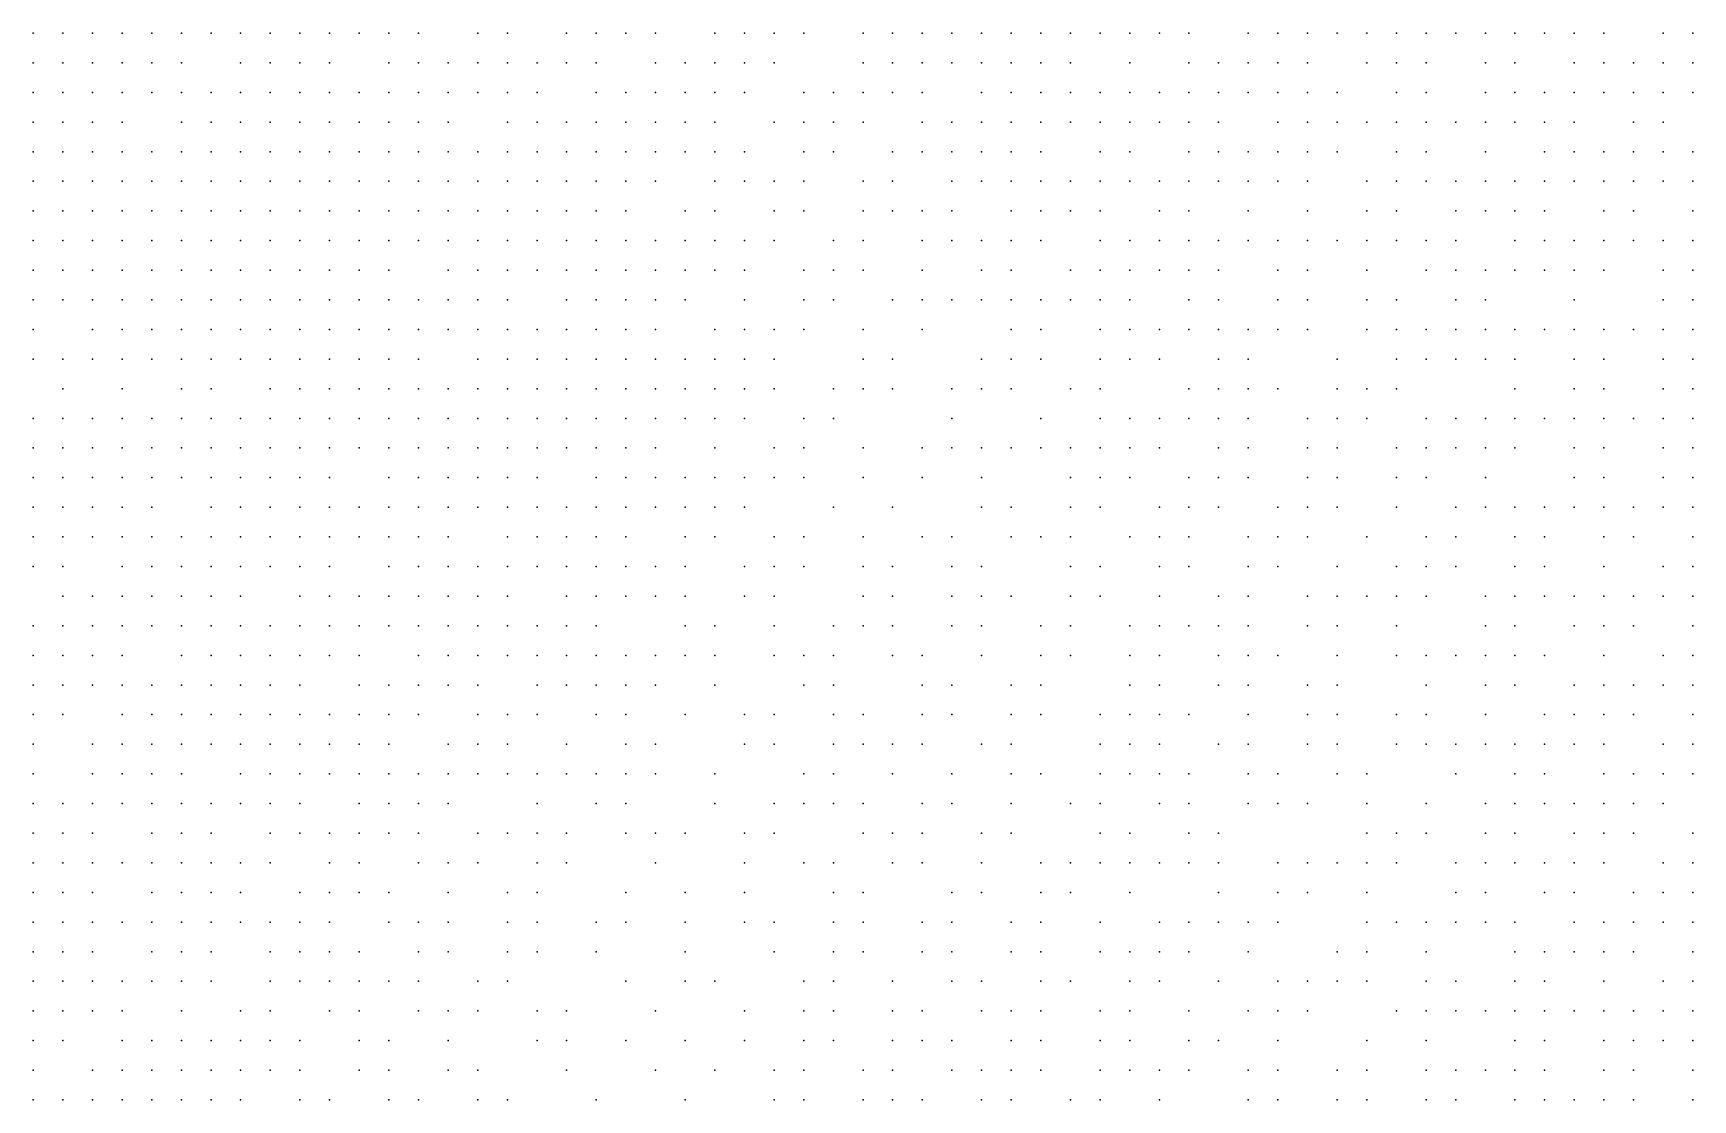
# Model space of a CAD drawing. Extents: x 429 to 793, y 817 to 1241.
# Drawn here: x 570.26 to 611.14, y 1002.03 to 1028.31 of the extents above; entities that cross this region are included whole.
import ezdxf

# ---------------------------------------------------------------- set-up
doc = ezdxf.new("R2010")
doc.units = 0

msp = doc.modelspace()

# ---------------------------------------------------------------- linework, layer by layer
for p in [(570.26, 1028.31, 221.61), (570.99, 1028.31, 221.86), (571.72, 1028.31, 222.18), (572.45, 1028.31, 222.32), (573.18, 1028.31, 222.61), (573.91, 1028.31, 222.798), (574.64, 1028.31, 223.207), (575.37, 1028.31, 223.358), (576.1, 1028.31, 223.653), (576.83, 1028.31, 224.178), (577.56, 1028.31, 224.512), (578.29, 1028.31, 224.9), (579.02, 1028.31, 225.307), (579.75, 1028.31, 225.715), (581.21, 1028.31, 226.39), (581.94, 1028.31, 227.038), (583.4, 1028.31, 227.947), (584.13, 1028.31, 228.443), (584.86, 1028.31, 229.18), (585.59, 1028.31, 229.79), (587.05, 1028.31, 231.052), (587.78, 1028.31, 231.386), (588.51, 1028.31, 232.3), (589.24, 1028.31, 232.948), (590.7, 1028.31, 234.628), (591.43, 1028.31, 235.406), (592.16, 1028.31, 236.34), (592.89, 1028.31, 236.988), (593.62, 1028.31, 238.199), (594.35, 1028.31, 239.467), (595.08, 1028.31, 240.328), (595.81, 1028.31, 241.37), (596.54, 1028.31, 242.087), (597.27, 1028.31, 243.63), (598, 1028.31, 245.023), (598.73, 1028.31, 246.428), (600.19, 1028.31, 249.653), (600.92, 1028.31, 250.865), (601.65, 1028.31, 252.617), (602.38, 1028.31, 254.42), (603.11, 1028.31, 255.626), (603.84, 1028.31, 256.765), (604.57, 1028.31, 258.57), (605.3, 1028.31, 260.165), (606.03, 1028.31, 260.945), (606.76, 1028.31, 262.857), (607.49, 1028.31, 264.328), (608.22, 1028.31, 265.838), (608.95, 1028.31, 266.978), (610.41, 1028.31, 268.378), (611.14, 1028.31, 269.224), (570.26, 1027.58, 221.76), (570.99, 1027.58, 222.01), (571.72, 1027.58, 222.26), (572.45, 1027.58, 222.51), (573.18, 1027.58, 222.76), (573.91, 1027.58, 223.055), (575.37, 1027.58, 223.502), (576.1, 1027.58, 223.797), (576.83, 1027.58, 224.21), (577.56, 1027.58, 224.623), (579.02, 1027.58, 225.447), (579.75, 1027.58, 225.537), (580.48, 1027.58, 226.033), (581.21, 1027.58, 226.53), (581.94, 1027.58, 227.047), (582.67, 1027.58, 227.563), (583.4, 1027.58, 228.083), (584.13, 1027.58, 228.7), (585.59, 1027.58, 229.31), (586.32, 1027.58, 229.92), (587.05, 1027.58, 230.563), (587.78, 1027.58, 231.516), (588.51, 1027.58, 232.43), (590.7, 1027.58, 234.765), (591.43, 1027.58, 235.34), (592.16, 1027.58, 236.49), (592.89, 1027.58, 237.523), (593.62, 1027.58, 238.372), (594.35, 1027.58, 239.677), (595.08, 1027.58, 240.28), (595.81, 1027.58, 241.56), (597.27, 1027.58, 243.847), (598.73, 1027.58, 246.629), (599.46, 1027.58, 248.127), (600.19, 1027.58, 249.899), (600.92, 1027.58, 251.111), (601.65, 1027.58, 252.833), (603.11, 1027.58, 256.438), (603.84, 1027.58, 257.668), (604.57, 1027.58, 259.643), (606.03, 1027.58, 262), (606.76, 1027.58, 263.154), (608.22, 1027.58, 266.186), (608.95, 1027.58, 266.582), (609.68, 1027.58, 268.142), (610.41, 1027.58, 269.018), (611.14, 1027.58, 269.604), (570.26, 1026.85, 221.887), (570.99, 1026.85, 222.042), (571.72, 1026.85, 222.323), (572.45, 1026.85, 222.635), (573.18, 1026.85, 222.88), (573.91, 1026.85, 223.064), (574.64, 1026.85, 223.559), (575.37, 1026.85, 223.749), (576.1, 1026.85, 223.94), (576.83, 1026.85, 224.353), (577.56, 1026.85, 224.767), (578.29, 1026.85, 224.955), (579.02, 1026.85, 225.538), (579.75, 1026.85, 225.796), (580.48, 1026.85, 226.412), (581.21, 1026.85, 226.67), (581.94, 1026.85, 227.187), (582.67, 1026.85, 227.703), (584.13, 1026.85, 228.64), (584.86, 1026.85, 228.97), (585.59, 1026.85, 229.72), (586.32, 1026.85, 230.05), (587.05, 1026.85, 231.06), (587.78, 1026.85, 231.565), (589.24, 1026.85, 233.085), (589.97, 1026.85, 233.789), (590.7, 1026.85, 234.791), (591.43, 1026.85, 235.392), (592.16, 1026.85, 235.993), (593.62, 1026.85, 238.557), (594.35, 1026.85, 239.147), (595.08, 1026.85, 240.353), (595.81, 1026.85, 241.733), (596.54, 1026.85, 242.9), (597.27, 1026.85, 244.043), (598, 1026.85, 245.798), (598.73, 1026.85, 246.846), (599.46, 1026.85, 248.343), (600.19, 1026.85, 250.146), (600.92, 1026.85, 251.472), (601.65, 1026.85, 253.048), (602.38, 1026.85, 254.85), (603.84, 1026.85, 258.404), (604.57, 1026.85, 260.272), (606.03, 1026.85, 262.748), (606.76, 1026.85, 264.18), (607.49, 1026.85, 264.985), (608.22, 1026.85, 265.79), (608.95, 1026.85, 267.325), (609.68, 1026.85, 268.812), (610.41, 1026.85, 269.398), (611.14, 1026.85, 269.984), (570.26, 1026.12, 222.013), (570.99, 1026.12, 222.168), (571.72, 1026.12, 222.51), (572.45, 1026.12, 222.755), (573.91, 1026.12, 223.17), (574.64, 1026.12, 223.368), (575.37, 1026.12, 223.863), (576.1, 1026.12, 224.053), (576.83, 1026.12, 224.392), (577.56, 1026.12, 224.73), (578.29, 1026.12, 224.981), (579.02, 1026.12, 225.283), (579.75, 1026.12, 225.896), (580.48, 1026.12, 226.154), (581.94, 1026.12, 227.182), (582.67, 1026.12, 227.595), (583.4, 1026.12, 227.932), (584.13, 1026.12, 228.317), (584.86, 1026.12, 229.06), (585.59, 1026.12, 229.81), (586.32, 1026.12, 230.14), (587.05, 1026.12, 230.645), (588.51, 1026.12, 232.07), (589.24, 1026.12, 232.988), (589.97, 1026.12, 233.893), (590.7, 1026.12, 234.293), (592.16, 1026.12, 235.827), (592.89, 1026.12, 237.67), (593.62, 1026.12, 238.703), (594.35, 1026.12, 239.293), (595.08, 1026.12, 240.587), (595.81, 1026.12, 241.907), (596.54, 1026.12, 243.322), (597.27, 1026.12, 244.24), (598, 1026.12, 245.354), (598.73, 1026.12, 246.128), (599.46, 1026.12, 248.56), (600.92, 1026.12, 252.289), (601.65, 1026.12, 254.265), (602.38, 1026.12, 255.416), (603.11, 1026.12, 256.782), (603.84, 1026.12, 258.677), (604.57, 1026.12, 260.544), (605.3, 1026.12, 261.664), (606.03, 1026.12, 263.672), (606.76, 1026.12, 264.49), (607.49, 1026.12, 266.1), (608.22, 1026.12, 267.277), (609.68, 1026.12, 269.192), (610.41, 1026.12, 270.079), (570.26, 1025.39, 222.14), (570.99, 1025.39, 222.385), (571.72, 1025.39, 222.63), (572.45, 1025.39, 222.875), (573.18, 1025.39, 223), (573.91, 1025.39, 223.29), (574.64, 1025.39, 223.58), (575.37, 1025.39, 223.976), (576.1, 1025.39, 224.167), (576.83, 1025.39, 224.505), (577.56, 1025.39, 224.782), (578.29, 1025.39, 225.084), (579.02, 1025.39, 225.387), (579.75, 1025.39, 225.757), (580.48, 1025.39, 226.254), (581.21, 1025.39, 226.612), (581.94, 1025.39, 226.87), (582.67, 1025.39, 227.643), (583.4, 1025.39, 228.028), (584.13, 1025.39, 228.413), (584.86, 1025.39, 229.017), (585.59, 1025.39, 229.62), (586.32, 1025.39, 230.23), (587.05, 1025.39, 230.873), (587.78, 1025.39, 231.517), (589.24, 1025.39, 232.91), (589.97, 1025.39, 233.66), (591.43, 1025.39, 235.163), (592.16, 1025.39, 235.95), (592.89, 1025.39, 237.382), (593.62, 1025.39, 238.027), (594.35, 1025.39, 238.85), (595.08, 1025.39, 239.97), (596.54, 1025.39, 243.495), (597.27, 1025.39, 244.202), (598.73, 1025.39, 247.295), (599.46, 1025.39, 249.207), (600.19, 1025.39, 251.157), (600.92, 1025.39, 252.504), (601.65, 1025.39, 254.48), (602.38, 1025.39, 256.08), (603.84, 1025.39, 259.635), (604.57, 1025.39, 261.258), (606.03, 1025.39, 262.855), (607.49, 1025.39, 266.41), (608.22, 1025.39, 267.215), (608.95, 1025.39, 268.773), (609.68, 1025.39, 269.644), (610.41, 1025.39, 270.397), (611.14, 1025.39, 271.268), (570.26, 1024.66, 222.028), (570.99, 1024.66, 222.408), (571.72, 1024.66, 222.556), (572.45, 1024.66, 222.824), (573.18, 1024.66, 223.12), (573.91, 1024.66, 223.44), (574.64, 1024.66, 223.76), (575.37, 1024.66, 224.08), (576.1, 1024.66, 224.28), (576.83, 1024.66, 224.582), (577.56, 1024.66, 224.885), (578.29, 1024.66, 225.188), (579.02, 1024.66, 225.49), (579.75, 1024.66, 225.883), (580.48, 1024.66, 226.277), (581.21, 1024.66, 226.6), (581.94, 1024.66, 226.97), (582.67, 1024.66, 227.601), (583.4, 1024.66, 227.74), (584.13, 1024.66, 228.51), (584.86, 1024.66, 229.113), (585.59, 1024.66, 229.717), (587.05, 1024.66, 230.32), (587.78, 1024.66, 231.109), (588.51, 1024.66, 231.897), (589.24, 1024.66, 233), (590.7, 1024.66, 234.5), (591.43, 1024.66, 235.471), (592.89, 1024.66, 237.539), (593.62, 1024.66, 238.218), (594.35, 1024.66, 239.44), (595.08, 1024.66, 241.176), (595.81, 1024.66, 241.628), (596.54, 1024.66, 243.364), (597.27, 1024.66, 245.117), (598, 1024.66, 246.326), (598.73, 1024.66, 248.003), (599.46, 1024.66, 248.717), (600.19, 1024.66, 249.92), (600.92, 1024.66, 253.306), (601.65, 1024.66, 254.695), (603.11, 1024.66, 257.985), (603.84, 1024.66, 259.88), (604.57, 1024.66, 261.53), (605.3, 1024.66, 262.723), (606.03, 1024.66, 264.357), (606.76, 1024.66, 265.439), (607.49, 1024.66, 267.357), (608.22, 1024.66, 268.367), (608.95, 1024.66, 268.993), (609.68, 1024.66, 269.962), (610.41, 1024.66, 271.151), (611.14, 1024.66, 271.586), (570.26, 1023.93, 222.152), (570.99, 1023.93, 222.387), (571.72, 1023.93, 222.676), (572.45, 1023.93, 222.944), (573.18, 1023.93, 223.092), (573.91, 1023.93, 223.24), (574.64, 1023.93, 223.56), (575.37, 1023.93, 223.88), (576.1, 1023.93, 224.107), (576.83, 1023.93, 224.387), (577.56, 1023.93, 224.876), (578.29, 1023.93, 225.081), (579.02, 1023.93, 225.583), (579.75, 1023.93, 225.977), (580.48, 1023.93, 226.37), (581.21, 1023.93, 226.692), (581.94, 1023.93, 227.057), (582.67, 1023.93, 227.434), (583.4, 1023.93, 227.955), (584.13, 1023.93, 228.309), (584.86, 1023.93, 228.587), (586.32, 1023.93, 229.925), (587.05, 1023.93, 230.756), (588.51, 1023.93, 231.981), (589.24, 1023.93, 232.333), (590.7, 1023.93, 234.613), (591.43, 1023.93, 235.608), (592.16, 1023.93, 236.579), (592.89, 1023.93, 237.676), (594.35, 1023.93, 239.607), (595.08, 1023.93, 240.724), (595.81, 1023.93, 242.27), (596.54, 1023.93, 243.554), (598, 1023.93, 246.783), (598.73, 1023.93, 248.227), (600.19, 1023.93, 251.413), (601.65, 1023.93, 254.91), (603.11, 1023.93, 258.939), (603.84, 1023.93, 260.948), (605.3, 1023.93, 263.473), (606.03, 1023.93, 264.665), (606.76, 1023.93, 266.386), (607.49, 1023.93, 267.87), (608.95, 1023.93, 269.341), (609.68, 1023.93, 270.28), (611.14, 1023.93, 272.44), (570.26, 1023.2, 222.275), (570.99, 1023.2, 222.51), (571.72, 1023.2, 222.752), (572.45, 1023.2, 222.872), (573.18, 1023.2, 223.212), (573.91, 1023.2, 223.36), (574.64, 1023.2, 223.68), (575.37, 1023.2, 223.933), (576.1, 1023.2, 224.213), (576.83, 1023.2, 224.493), (577.56, 1023.2, 224.786), (578.29, 1023.2, 225.174), (579.02, 1023.2, 225.472), (579.75, 1023.2, 225.677), (580.48, 1023.2, 226.413), (581.21, 1023.2, 226.778), (581.94, 1023.2, 227.143), (582.67, 1023.2, 227.521), (583.4, 1023.2, 227.898), (584.13, 1023.2, 228.386), (584.86, 1023.2, 228.663), (585.59, 1023.2, 229.267), (586.32, 1023.2, 229.87), (587.05, 1023.2, 230.473), (587.78, 1023.2, 231.123), (588.51, 1023.2, 231.773), (589.97, 1023.2, 233.5), (590.7, 1023.2, 233.947), (592.16, 1023.2, 236.347), (592.89, 1023.2, 237.133), (593.62, 1023.2, 238.438), (594.35, 1023.2, 239.773), (595.08, 1023.2, 241.366), (596.54, 1023.2, 243.883), (597.27, 1023.2, 244.603), (598, 1023.2, 246.99), (598.73, 1023.2, 248.45), (599.46, 1023.2, 250.463), (600.19, 1023.2, 251.67), (600.92, 1023.2, 253.736), (601.65, 1023.2, 255.982), (602.38, 1023.2, 258), (603.11, 1023.2, 259.181), (603.84, 1023.2, 261.217), (604.57, 1023.2, 262.925), (605.3, 1023.2, 263.78), (606.76, 1023.2, 266.693), (607.49, 1023.2, 268.217), (608.22, 1023.2, 269.062), (608.95, 1023.2, 270.315), (609.68, 1023.2, 271.033), (610.41, 1023.2, 271.787), (611.14, 1023.2, 272.802), (570.26, 1022.47, 222.357), (570.99, 1022.47, 222.597), (571.72, 1022.47, 222.774), (572.45, 1022.47, 223.038), (573.18, 1022.47, 223.303), (573.91, 1022.47, 223.48), (574.64, 1022.47, 223.76), (575.37, 1022.47, 224.04), (576.1, 1022.47, 224.392), (576.83, 1022.47, 224.6), (577.56, 1022.47, 224.903), (578.29, 1022.47, 225.205), (579.02, 1022.47, 225.478), (580.48, 1022.47, 226.363), (581.21, 1022.47, 226.5), (581.94, 1022.47, 226.955), (582.67, 1022.47, 227.23), (583.4, 1022.47, 227.985), (584.13, 1022.47, 228.363), (584.86, 1022.47, 228.74), (585.59, 1022.47, 229.343), (586.32, 1022.47, 229.947), (587.05, 1022.47, 230.55), (587.78, 1022.47, 231.2), (589.24, 1022.47, 232.5), (589.97, 1022.47, 233.455), (590.7, 1022.47, 234.06), (592.16, 1022.47, 236.716), (593.62, 1022.47, 238.605), (594.35, 1022.47, 239.94), (595.81, 1022.47, 242.65), (596.54, 1022.47, 244.09), (597.27, 1022.47, 245.53), (598, 1022.47, 246.26), (598.73, 1022.47, 248.645), (599.46, 1022.47, 250.665), (600.92, 1022.47, 254.302), (601.65, 1022.47, 256.34), (603.11, 1022.47, 260.132), (604.57, 1022.47, 263.195), (605.3, 1022.47, 264.905), (606.03, 1022.47, 265.722), (606.76, 1022.47, 266.527), (607.49, 1022.47, 267.372), (608.22, 1022.47, 270.036), (608.95, 1022.47, 270.662), (610.41, 1022.47, 272.54), (611.14, 1022.47, 273.566), (570.26, 1021.74, 222.443), (570.99, 1021.74, 222.683), (571.72, 1021.74, 222.861), (572.45, 1021.74, 223.125), (573.18, 1021.74, 223.32), (573.91, 1021.74, 223.55), (574.64, 1021.74, 223.807), (575.37, 1021.74, 224.184), (576.1, 1021.74, 224.432), (576.83, 1021.74, 224.64), (577.56, 1021.74, 224.943), (578.29, 1021.74, 225.245), (579.02, 1021.74, 225.508), (579.75, 1021.74, 225.773), (580.48, 1021.74, 226.168), (581.21, 1021.74, 226.681), (581.94, 1021.74, 226.999), (583.4, 1021.74, 227.662), (584.13, 1021.74, 228.007), (584.86, 1021.74, 228.419), (585.59, 1021.74, 229.146), (586.32, 1021.74, 229.885), (587.78, 1021.74, 231.129), (589.24, 1021.74, 232.547), (589.97, 1021.74, 233.373), (591.43, 1021.74, 235.471), (592.16, 1021.74, 236.732), (592.89, 1021.74, 238.098), (593.62, 1021.74, 239.008), (594.35, 1021.74, 240.11), (595.08, 1021.74, 241.38), (595.81, 1021.74, 242.853), (596.54, 1021.74, 244.565), (597.27, 1021.74, 246.441), (598.73, 1021.74, 249.652), (599.46, 1021.74, 251.471), (600.92, 1021.74, 254.515), (601.65, 1021.74, 257.268), (603.11, 1021.74, 260.635), (603.84, 1021.74, 262.34), (605.3, 1021.74, 265.175), (606.03, 1021.74, 266.03), (608.22, 1021.74, 270.047), (610.41, 1021.74, 272.85), (611.14, 1021.74, 273.914), (570.26, 1021.01, 222.548), (571.72, 1021.01, 222.947), (572.45, 1021.01, 223.16), (573.18, 1021.01, 223.39), (573.91, 1021.01, 223.62), (574.64, 1021.01, 223.878), (575.37, 1021.01, 224.135), (576.1, 1021.01, 224.224), (576.83, 1021.01, 224.68), (577.56, 1021.01, 224.983), (578.29, 1021.01, 225.247), (579.02, 1021.01, 225.512), (579.75, 1021.01, 225.777), (580.48, 1021.01, 226.172), (581.21, 1021.01, 226.567), (581.94, 1021.01, 226.724), (582.67, 1021.01, 227.317), (583.4, 1021.01, 227.705), (584.13, 1021.01, 228.098), (584.86, 1021.01, 228.516), (585.59, 1021.01, 228.933), (587.05, 1021.01, 230.291), (587.78, 1021.01, 230.697), (588.51, 1021.01, 231.635), (589.24, 1021.01, 232.593), (590.7, 1021.01, 234.503), (592.16, 1021.01, 236.683), (594.35, 1021.01, 240.28), (595.08, 1021.01, 241.652), (596.54, 1021.01, 244.798), (597.27, 1021.01, 246.785), (598, 1021.01, 248.285), (598.73, 1021.01, 249.848), (599.46, 1021.01, 251.674), (600.19, 1021.01, 253.908), (600.92, 1021.01, 255.547), (601.65, 1021.01, 257.48), (603.11, 1021.01, 260.905), (603.84, 1021.01, 262.61), (604.57, 1021.01, 264.587), (605.3, 1021.01, 265.621), (606.03, 1021.01, 267.617), (606.76, 1021.01, 268.065), (607.49, 1021.01, 269.755), (608.22, 1021.01, 271.028), (608.95, 1021.01, 271.84), (609.68, 1021.01, 272.5), (610.41, 1021.01, 273.16), (611.14, 1021.01, 273.812), (570.26, 1020.28, 222.643), (570.99, 1020.28, 222.77), (571.72, 1020.28, 223), (572.45, 1020.28, 223.23), (573.18, 1020.28, 223.46), (573.91, 1020.28, 223.53), (574.64, 1020.28, 223.69), (575.37, 1020.28, 223.963), (576.1, 1020.28, 224.235), (576.83, 1020.28, 224.463), (577.56, 1020.28, 224.72), (578.29, 1020.28, 225.142), (579.02, 1020.28, 225.515), (579.75, 1020.28, 225.78), (581.21, 1020.28, 226.175), (581.94, 1020.28, 226.57), (582.67, 1020.28, 226.965), (583.4, 1020.28, 227.36), (584.13, 1020.28, 228.048), (584.86, 1020.28, 228.195), (585.59, 1020.28, 228.736), (586.32, 1020.28, 229.61), (587.05, 1020.28, 230.364), (587.78, 1020.28, 230.77), (588.51, 1020.28, 231.393), (590.7, 1020.28, 234.596), (591.43, 1020.28, 235.658), (593.62, 1020.28, 238.925), (594.35, 1020.28, 239.814), (595.08, 1020.28, 241), (596.54, 1020.28, 245.514), (597.27, 1020.28, 246.98), (598, 1020.28, 248.672), (599.46, 1020.28, 252.48), (600.19, 1020.28, 254.815), (602.38, 1020.28, 260.32), (603.84, 1020.28, 263.537), (604.57, 1020.28, 264.196), (605.3, 1020.28, 266.645), (606.03, 1020.28, 268.057), (606.76, 1020.28, 268.858), (608.22, 1020.28, 270.737), (608.95, 1020.28, 272.15), (610.41, 1020.28, 273.47), (611.14, 1020.28, 274.774), (570.99, 1019.55, 222.853), (572.45, 1019.55, 223.21), (573.91, 1019.55, 223.59), (574.64, 1019.55, 223.75), (576.1, 1019.55, 224.295), (576.83, 1019.55, 224.513), (577.56, 1019.55, 224.926), (578.29, 1019.55, 225.132), (579.02, 1019.55, 225.348), (579.75, 1019.55, 225.554), (580.48, 1019.55, 225.77), (581.21, 1019.55, 226.163), (581.94, 1019.55, 226.565), (582.67, 1019.55, 226.965), (583.4, 1019.55, 227.39), (584.13, 1019.55, 227.86), (584.86, 1019.55, 228.442), (585.59, 1019.55, 228.836), (586.32, 1019.55, 229.13), (587.05, 1019.55, 229.71), (587.78, 1019.55, 230.86), (588.51, 1019.55, 231.74), (589.97, 1019.55, 233.277), (590.7, 1019.55, 234.552), (591.43, 1019.55, 235.967), (592.89, 1019.55, 238.399), (593.62, 1019.55, 239.878), (594.35, 1019.55, 241.152), (595.81, 1019.55, 244.627), (596.54, 1019.55, 245.488), (598.73, 1019.55, 251.306), (599.46, 1019.55, 253.175), (600.19, 1019.55, 255.038), (600.92, 1019.55, 256.715), (602.38, 1019.55, 260.562), (603.11, 1019.55, 262.666), (603.84, 1019.55, 264.463), (606.76, 1019.55, 269.203), (608.22, 1019.55, 271.8), (608.95, 1019.55, 272.46), (610.41, 1019.55, 274.432), (611.14, 1019.55, 275.084), (570.26, 1018.82, 222.6), (570.99, 1018.82, 222.727), (571.72, 1018.82, 222.937), (572.45, 1018.82, 223.149), (573.18, 1018.82, 223.43), (573.91, 1018.82, 223.65), (574.64, 1018.82, 223.81), (575.37, 1018.82, 224.082), (576.1, 1018.82, 224.307), (576.83, 1018.82, 224.537), (577.56, 1018.82, 224.767), (578.29, 1018.82, 225.007), (579.02, 1018.82, 225.338), (579.75, 1018.82, 225.544), (580.48, 1018.82, 225.76), (581.21, 1018.82, 226.152), (581.94, 1018.82, 226.57), (582.67, 1018.82, 226.995), (583.4, 1018.82, 227.42), (584.13, 1018.82, 227.89), (584.86, 1018.82, 228.36), (585.59, 1018.82, 228.542), (586.32, 1018.82, 229.23), (587.05, 1018.82, 229.81), (587.78, 1018.82, 230.38), (589.24, 1018.82, 232.26), (589.97, 1018.82, 233.348), (592.89, 1018.82, 238.566), (595.08, 1018.82, 243.011), (596.54, 1018.82, 246.483), (597.27, 1018.82, 248.324), (598, 1018.82, 250.342), (598.73, 1018.82, 252.095), (599.46, 1018.82, 253.74), (600.19, 1018.82, 255.732), (601.65, 1018.82, 259.927), (602.38, 1018.82, 261.682), (603.11, 1018.82, 263.412), (604.57, 1018.82, 265.521), (605.3, 1018.82, 266.953), (606.03, 1018.82, 267.659), (606.76, 1018.82, 270.084), (607.49, 1018.82, 271.45), (608.22, 1018.82, 272.239), (608.95, 1018.82, 272.77), (609.68, 1018.82, 274.09), (610.41, 1018.82, 274.742), (611.14, 1018.82, 275.394), (570.26, 1018.09, 222.705), (570.99, 1018.09, 222.863), (571.72, 1018.09, 223.02), (572.45, 1018.09, 223.239), (573.18, 1018.09, 223.458), (573.91, 1018.09, 223.658), (574.64, 1018.09, 223.87), (575.37, 1018.09, 224.1), (576.1, 1018.09, 224.33), (576.83, 1018.09, 224.603), (577.56, 1018.09, 224.79), (578.29, 1018.09, 225.03), (579.02, 1018.09, 225.27), (579.75, 1018.09, 225.51), (580.48, 1018.09, 225.75), (581.21, 1018.09, 226.175), (581.94, 1018.09, 226.6), (582.67, 1018.09, 227.025), (583.4, 1018.09, 227.078), (584.13, 1018.09, 227.45), (584.86, 1018.09, 227.92), (585.59, 1018.09, 228.39), (587.05, 1018.09, 229.33), (588.51, 1018.09, 231.04), (589.24, 1018.09, 232.33), (590.7, 1018.09, 234.483), (592.16, 1018.09, 237.552), (592.89, 1018.09, 238.732), (593.62, 1018.09, 240.837), (594.35, 1018.09, 242.287), (595.08, 1018.09, 243.707), (595.81, 1018.09, 245.207), (596.54, 1018.09, 247.507), (597.27, 1018.09, 249.302), (598, 1018.09, 250.673), (599.46, 1018.09, 254.783), (600.19, 1018.09, 256.427), (601.65, 1018.09, 260.17), (602.38, 1018.09, 261.925), (603.84, 1018.09, 265.112), (604.57, 1018.09, 266.746), (605.3, 1018.09, 267.966), (606.03, 1018.09, 269.378), (606.76, 1018.09, 271.004), (608.22, 1018.09, 271.837), (608.95, 1018.09, 273.285), (610.41, 1018.09, 275.16), (611.14, 1018.09, 276.229), (570.26, 1017.36, 222.732), (570.99, 1017.36, 222.889), (571.72, 1017.36, 223.047), (572.45, 1017.36, 223.266), (573.18, 1017.36, 223.485), (573.91, 1017.36, 223.677), (574.64, 1017.36, 223.867), (575.37, 1017.36, 224.094), (576.1, 1017.36, 224.23), (576.83, 1017.36, 224.417), (577.56, 1017.36, 224.783), (579.02, 1017.36, 225.267), (579.75, 1017.36, 225.505), (580.48, 1017.36, 225.502), (581.21, 1017.36, 226.042), (581.94, 1017.36, 226.334), (582.67, 1017.36, 226.706), (584.13, 1017.36, 227.37), (584.86, 1017.36, 228.138), (585.59, 1017.36, 228.482), (586.32, 1017.36, 228.762), (587.05, 1017.36, 229.747), (587.78, 1017.36, 230.609), (588.51, 1017.36, 231.489), (589.24, 1017.36, 232.388), (590.7, 1017.36, 235.023), (592.16, 1017.36, 237.267), (593.62, 1017.36, 241.03), (595.81, 1017.36, 246.424), (596.54, 1017.36, 247.76), (597.27, 1017.36, 250.07), (598.73, 1017.36, 253.35), (599.46, 1017.36, 255.471), (600.19, 1017.36, 256.65), (601.65, 1017.36, 260.832), (602.38, 1017.36, 263.033), (603.84, 1017.36, 265.717), (604.57, 1017.36, 266.232), (606.03, 1017.36, 269.943), (608.22, 1017.36, 273.125), (608.95, 1017.36, 273.527), (610.41, 1017.36, 275.402), (611.14, 1017.36, 276.53), (570.26, 1016.63, 222.67), (570.99, 1016.63, 222.916), (571.72, 1016.63, 223.073), (572.45, 1016.63, 223.293), (573.18, 1016.63, 223.483), (574.64, 1016.63, 223.673), (575.37, 1016.63, 223.863), (576.1, 1016.63, 224.091), (576.83, 1016.63, 224.41), (577.56, 1016.63, 224.59), (578.29, 1016.63, 224.777), (579.02, 1016.63, 225.015), (579.75, 1016.63, 225.26), (580.48, 1016.63, 225.488), (581.21, 1016.63, 225.723), (581.94, 1016.63, 226.098), (582.67, 1016.63, 226.626), (583.4, 1016.63, 226.998), (584.13, 1016.63, 227.29), (584.86, 1016.63, 227.714), (585.59, 1016.63, 228.193), (586.32, 1016.63, 228.608), (587.05, 1016.63, 229.733), (587.78, 1016.63, 230.596), (589.97, 1016.63, 234.11), (591.43, 1016.63, 237.08), (593.62, 1016.63, 242.076), (594.35, 1016.63, 244.22), (595.81, 1016.63, 247.217), (596.54, 1016.63, 248.541), (598, 1016.63, 252.413), (598.73, 1016.63, 254.292), (599.46, 1016.63, 256.178), (600.92, 1016.63, 259.89), (601.65, 1016.63, 261.723), (602.38, 1016.63, 262.817), (603.84, 1016.63, 266.479), (605.3, 1016.63, 268.849), (606.03, 1016.63, 269.774), (606.76, 1016.63, 271.218), (607.49, 1016.63, 271.906), (608.22, 1016.63, 273.367), (608.95, 1016.63, 274.172), (609.68, 1016.63, 275.109), (610.41, 1016.63, 276.179), (611.14, 1016.63, 276.79), (570.26, 1015.9, 222.753), (570.99, 1015.9, 222.95), (571.72, 1015.9, 223.1), (572.45, 1015.9, 223.246), (573.18, 1015.9, 223.402), (573.91, 1015.9, 223.48), (574.64, 1015.9, 223.704), (575.37, 1015.9, 223.86), (576.1, 1015.9, 224.088), (576.83, 1015.9, 224.315), (577.56, 1015.9, 224.542), (578.29, 1015.9, 224.77), (579.02, 1015.9, 225.005), (579.75, 1015.9, 225.24), (580.48, 1015.9, 225.475), (581.94, 1015.9, 226.085), (582.67, 1015.9, 226.46), (583.4, 1015.9, 226.918), (584.13, 1015.9, 227.21), (584.86, 1015.9, 227.634), (586.32, 1015.9, 228.455), (587.05, 1015.9, 228.87), (588.51, 1015.9, 231.617), (589.24, 1015.9, 232.353), (590.7, 1015.9, 235.827), (592.16, 1015.9, 239.337), (592.89, 1015.9, 241.543), (594.35, 1015.9, 244.51), (595.08, 1015.9, 246.312), (595.81, 1015.9, 248.107), (597.27, 1015.9, 251.36), (598, 1015.9, 253.352), (598.73, 1015.9, 255.47), (600.19, 1015.9, 258.87), (600.92, 1015.9, 260.63), (601.65, 1015.9, 262.385), (603.11, 1015.9, 264.864), (604.57, 1015.9, 267.241), (605.3, 1015.9, 269.266), (606.76, 1015.9, 271.432), (607.49, 1015.9, 272.808), (608.95, 1015.9, 274.414), (609.68, 1015.9, 275.71), (611.14, 1015.9, 277.72), (570.26, 1015.17, 222.8), (570.99, 1015.17, 222.955), (572.45, 1015.17, 223.12), (573.18, 1015.17, 223.288), (573.91, 1015.17, 223.548), (574.64, 1015.17, 223.694), (575.37, 1015.17, 223.85), (576.1, 1015.17, 224.075), (576.83, 1015.17, 224.3), (577.56, 1015.17, 224.535), (579.02, 1015.17, 224.946), (579.75, 1015.17, 225.122), (580.48, 1015.17, 225.318), (581.21, 1015.17, 225.514), (581.94, 1015.17, 225.69), (582.67, 1015.17, 226.06), (583.4, 1015.17, 226.69), (584.13, 1015.17, 227.127), (584.86, 1015.17, 227.525), (585.59, 1015.17, 227.973), (586.32, 1015.17, 228.422), (587.78, 1015.17, 230.367), (588.51, 1015.17, 231.737), (589.24, 1015.17, 232.693), (590.7, 1015.17, 236), (591.43, 1015.17, 237.867), (592.89, 1015.17, 241.8), (593.62, 1015.17, 242.333), (595.81, 1015.17, 249.22), (596.54, 1015.17, 250.775), (598, 1015.17, 254.762), (598.73, 1015.17, 255.702), (600.19, 1015.17, 259.102), (600.92, 1015.17, 261.522), (602.38, 1015.17, 264.355), (603.84, 1015.17, 267.488), (604.57, 1015.17, 268.758), (605.3, 1015.17, 269.48), (606.76, 1015.17, 272.334), (607.49, 1015.17, 273.022), (608.95, 1015.17, 275.058), (610.41, 1015.17, 239.743), (611.14, 1015.17, 239.783), (570.99, 1014.44, 222.81), (571.72, 1014.44, 222.975), (572.45, 1014.44, 223.14), (573.18, 1014.44, 223.307), (573.91, 1014.44, 223.475), (574.64, 1014.44, 223.538), (575.37, 1014.44, 223.84), (576.83, 1014.44, 224.065), (577.56, 1014.44, 224.292), (578.29, 1014.44, 224.514), (579.02, 1014.44, 224.737), (579.75, 1014.44, 224.969), (580.48, 1014.44, 225.202), (581.21, 1014.44, 225.494), (581.94, 1014.44, 225.67), (583.4, 1014.44, 226.43), (584.13, 1014.44, 226.607), (584.86, 1014.44, 227.63), (585.59, 1014.44, 227.84), (586.32, 1014.44, 228.288), (587.78, 1014.44, 230.157), (588.51, 1014.44, 232.32), (590.7, 1014.44, 237.396), (591.43, 1014.44, 239.03), (592.89, 1014.44, 242.578), (593.62, 1014.44, 244.319), (594.35, 1014.44, 246.35), (595.81, 1014.44, 249.86), (596.54, 1014.44, 251.83), (598, 1014.44, 255.464), (599.46, 1014.44, 258.457), (600.19, 1014.44, 260.212), (601.65, 1014.44, 264.073), (602.38, 1014.44, 265.314), (603.11, 1014.44, 266.782), (603.84, 1014.44, 267.516), (604.57, 1014.44, 269.368), (606.03, 1014.44, 271.86), (606.76, 1014.44, 272.548), (607.49, 1014.44, 273.681), (608.22, 1014.44, 274.612), (608.95, 1014.44, 275.3), (609.68, 1014.44, 276.368), (610.41, 1014.44, 277.31), (611.14, 1014.44, 278.245), (570.26, 1013.71, 222.756), (570.99, 1013.71, 222.864), (571.72, 1013.71, 223.012), (572.45, 1013.71, 223.16), (573.18, 1013.71, 223.327), (573.91, 1013.71, 223.495), (574.64, 1013.71, 223.475), (575.37, 1013.71, 223.663), (576.1, 1013.71, 223.83), (576.83, 1013.71, 224.052), (577.56, 1013.71, 224.275), (578.29, 1013.71, 224.498), (579.02, 1013.71, 224.72), (579.75, 1013.71, 224.953), (580.48, 1013.71, 224.943), (581.21, 1013.71, 225.185), (581.94, 1013.71, 225.474), (582.67, 1013.71, 226.04), (583.4, 1013.71, 226.087), (584.13, 1013.71, 226.523), (586.32, 1013.71, 228.155), (587.05, 1013.71, 229.313), (588.51, 1013.71, 231.887), (589.97, 1013.71, 235.648), (590.7, 1013.71, 238.094), (591.43, 1013.71, 239.837), (592.89, 1013.71, 243.356), (593.62, 1013.71, 245.835), (595.08, 1013.71, 249.52), (595.81, 1013.71, 250.67), (597.27, 1013.71, 254.525), (598, 1013.71, 256.167), (598.73, 1013.71, 257.812), (599.46, 1013.71, 259.077), (600.19, 1013.71, 261.318), (601.65, 1013.71, 263.565), (602.38, 1013.71, 264.802), (603.84, 1013.71, 268.485), (606.03, 1013.71, 272.062), (606.76, 1013.71, 273.276), (608.22, 1013.71, 274.895), (608.95, 1013.71, 275.53), (609.68, 1013.71, 276.626), (611.14, 1013.71, 278.503), (570.26, 1012.98, 222.634), (570.99, 1012.98, 222.716), (571.72, 1012.98, 222.972), (572.45, 1012.98, 223.12), (573.91, 1012.98, 223.277), (574.64, 1012.98, 223.435), (575.37, 1012.98, 223.632), (576.1, 1012.98, 223.743), (576.83, 1012.98, 224.001), (577.56, 1012.98, 224.138), (578.29, 1012.98, 224.332), (579.75, 1012.98, 224.68), (580.48, 1012.98, 224.902), (581.21, 1012.98, 225.165), (581.94, 1012.98, 225.391), (582.67, 1012.98, 225.663), (583.4, 1012.98, 226.287), (584.13, 1012.98, 226.623), (584.86, 1012.98, 226.96), (585.59, 1012.98, 227.697), (586.32, 1012.98, 227.967), (587.05, 1012.98, 229.32), (588.51, 1012.98, 231.893), (589.24, 1012.98, 234.846), (589.97, 1012.98, 236.57), (591.43, 1012.98, 240.068), (592.16, 1012.98, 243.102), (593.62, 1012.98, 247.025), (595.08, 1012.98, 250.33), (595.81, 1012.98, 252.183), (597.27, 1012.98, 254.76), (598, 1012.98, 256.871), (599.46, 1012.98, 260.058), (600.19, 1012.98, 261.545), (600.92, 1012.98, 263.28), (602.38, 1012.98, 266.174), (603.84, 1012.98, 268.72), (604.57, 1012.98, 270.23), (605.3, 1012.98, 271.146), (606.03, 1012.98, 272.264), (606.76, 1012.98, 273.478), (607.49, 1012.98, 274.328), (608.95, 1012.98, 276.458), (610.41, 1012.98, 277.693), (611.14, 1012.98, 278.761), (570.26, 1012.25, 222.631), (570.99, 1012.25, 222.768), (571.72, 1012.25, 222.824), (572.45, 1012.25, 222.932), (573.18, 1012.25, 223.08), (573.91, 1012.25, 223.238), (574.64, 1012.25, 223.392), (575.37, 1012.25, 223.524), (576.1, 1012.25, 223.657), (576.83, 1012.25, 223.914), (578.29, 1012.25, 224.292), (579.02, 1012.25, 224.486), (579.75, 1012.25, 224.64), (580.48, 1012.25, 224.863), (581.21, 1012.25, 225.132), (582.67, 1012.25, 225.404), (583.4, 1012.25, 225.677), (584.13, 1012.25, 226.587), (584.86, 1012.25, 226.923), (585.59, 1012.25, 227.292), (587.05, 1012.25, 229.757), (589.24, 1012.25, 235.016), (589.97, 1012.25, 237.343), (592.16, 1012.25, 244.14), (592.89, 1012.25, 246.473), (594.35, 1012.25, 249.372), (595.08, 1012.25, 251.14), (597.27, 1012.25, 255.815), (598, 1012.25, 257.455), (599.46, 1012.25, 260.9), (600.19, 1012.25, 261.772), (601.65, 1012.25, 264.517), (602.38, 1012.25, 266.397), (604.57, 1012.25, 270.192), (606.03, 1012.25, 273.073), (606.76, 1012.25, 273.842), (608.22, 1012.25, 275.99), (608.95, 1012.25, 276.688), (609.68, 1012.25, 277.386), (610.41, 1012.25, 278.356), (611.14, 1012.25, 279.424), (570.26, 1011.52, 222.628), (570.99, 1011.52, 222.765), (572.45, 1011.52, 222.902), (573.18, 1011.52, 223.04), (573.91, 1011.52, 223.173), (574.64, 1011.52, 223.305), (575.37, 1011.52, 223.438), (576.1, 1011.52, 223.428), (576.83, 1011.52, 223.57), (577.56, 1011.52, 223.828), (578.29, 1011.52, 224.085), (579.02, 1011.52, 224.446), (579.75, 1011.52, 224.6), (581.21, 1011.52, 224.963), (581.94, 1011.52, 225.145), (582.67, 1011.52, 225.418), (584.13, 1011.52, 226.55), (584.86, 1011.52, 226.887), (586.32, 1011.52, 228.257), (587.78, 1011.52, 231.067), (588.51, 1011.52, 233.186), (589.97, 1011.52, 238.285), (590.7, 1011.52, 240.986), (592.16, 1011.52, 245.075), (592.89, 1011.52, 247.059), (594.35, 1011.52, 250.815), (595.08, 1011.52, 251.95), (596.54, 1011.52, 255.23), (597.27, 1011.52, 256.87), (598, 1011.52, 258.51), (598.73, 1011.52, 259.026), (600.19, 1011.52, 262.64), (601.65, 1011.52, 265.933), (602.38, 1011.52, 266.723), (603.84, 1011.52, 269.691), (604.57, 1011.52, 271.163), (606.03, 1011.52, 273.356), (607.49, 1011.52, 274.788), (608.22, 1011.52, 276.22), (608.95, 1011.52, 276.918), (609.68, 1011.52, 277.616), (611.14, 1011.52, 279.682), (570.26, 1010.79, 222.615), (571.72, 1010.79, 222.75), (572.45, 1010.79, 222.895), (573.18, 1010.79, 222.987), (573.91, 1010.79, 223.092), (574.64, 1010.79, 223.144), (575.37, 1010.79, 223.286), (576.1, 1010.79, 223.338), (576.83, 1010.79, 223.48), (577.56, 1010.79, 223.715), (578.29, 1010.79, 224.04), (579.02, 1010.79, 224.275), (580.48, 1010.79, 224.798), (581.21, 1010.79, 224.997), (581.94, 1010.79, 225.162), (583.4, 1010.79, 225.69), (584.86, 1010.79, 226.85), (585.59, 1010.79, 227.5), (587.78, 1010.79, 231.838), (588.51, 1010.79, 234.08), (589.97, 1010.79, 239.129), (590.7, 1010.79, 241.734), (591.43, 1010.79, 243.017), (592.16, 1010.79, 246.04), (593.62, 1010.79, 249.21), (594.35, 1010.79, 251.01), (596.54, 1010.79, 255.427), (597.27, 1010.79, 257.888), (598, 1010.79, 259.188), (599.46, 1010.79, 262), (600.19, 1010.79, 263.735), (601.65, 1010.79, 266.735), (602.38, 1010.79, 267.702), (603.84, 1010.79, 269.926), (604.57, 1010.79, 271.398), (605.3, 1010.79, 272.87), (606.03, 1010.79, 273.586), (606.76, 1010.79, 274.302), (607.49, 1010.79, 275.734), (608.22, 1010.79, 276.45), (608.95, 1010.79, 277.148), (610.41, 1010.79, 238.945), (611.14, 1010.79, 279.277), (570.26, 1010.06, 222.605), (571.72, 1010.06, 222.723), (572.45, 1010.06, 222.828), (573.18, 1010.06, 222.933), (573.91, 1010.06, 223.038), (575.37, 1010.06, 223.196), (576.1, 1010.06, 223.248), (576.83, 1010.06, 223.39), (577.56, 1010.06, 223.625), (578.29, 1010.06, 223.95), (579.02, 1010.06, 223.93), (579.75, 1010.06, 224.225), (580.48, 1010.06, 224.52), (581.21, 1010.06, 224.848), (581.94, 1010.06, 225.195), (582.67, 1010.06, 225.36), (583.4, 1010.06, 225.558), (584.13, 1010.06, 226.11), (584.86, 1010.06, 226.827), (585.59, 1010.06, 227.448), (587.05, 1010.06, 230.355), (589.24, 1010.06, 238.314), (589.97, 1010.06, 240.908), (591.43, 1010.06, 244.635), (592.89, 1010.06, 248.623), (594.35, 1010.06, 251.575), (595.08, 1010.06, 253.18), (596.54, 1010.06, 256.123), (597.27, 1010.06, 257.514), (598, 1010.06, 259.527), (598.73, 1010.06, 260.4), (600.19, 1010.06, 263.88), (600.92, 1010.06, 265.583), (602.38, 1010.06, 268), (603.11, 1010.06, 269.265), (605.3, 1010.06, 272.904), (606.76, 1010.06, 274.947), (607.49, 1010.06, 275.949), (608.95, 1010.06, 277.468), (609.68, 1010.06, 278.544), (610.41, 1010.06, 279.242), (611.14, 1010.06, 279.94), (570.26, 1009.33, 222.48), (570.99, 1009.33, 222.607), (571.72, 1009.33, 222.67), (572.45, 1009.33, 222.775), (573.18, 1009.33, 222.88), (573.91, 1009.33, 222.921), (574.64, 1009.33, 222.985), (575.37, 1009.33, 223.09), (576.1, 1009.33, 223.195), (576.83, 1009.33, 223.3), (578.29, 1009.33, 223.759), (579.02, 1009.33, 223.89), (579.75, 1009.33, 224.185), (580.48, 1009.33, 224.48), (582.67, 1009.33, 225.393), (584.13, 1009.33, 225.757), (584.86, 1009.33, 226.803), (587.05, 1009.33, 230.284), (588.51, 1009.33, 235.882), (589.24, 1009.33, 239.026), (589.97, 1009.33, 242.635), (590.7, 1009.33, 244.599), (592.16, 1009.33, 247.995), (592.89, 1009.33, 249.6), (594.35, 1009.33, 252.588), (595.81, 1009.33, 255.822), (596.54, 1009.33, 257.016), (598, 1009.33, 259.71), (598.73, 1009.33, 261.757), (600.19, 1009.33, 264.025), (600.92, 1009.33, 265.695), (601.65, 1009.33, 266.81), (603.11, 1009.33, 268.67), (604.57, 1009.33, 272.228), (606.03, 1009.33, 273.944), (606.76, 1009.33, 274.445), (607.49, 1009.33, 275.985), (608.22, 1009.33, 276.995), (608.95, 1009.33, 277.504), (609.68, 1009.33, 278.485), (610.41, 1009.33, 278.994), (570.26, 1008.6, 222.393), (570.99, 1008.6, 222.468), (571.72, 1008.6, 222.627), (573.18, 1008.6, 222.647), (573.91, 1008.6, 222.773), (574.64, 1008.6, 222.963), (576.1, 1008.6, 223.08), (576.83, 1008.6, 223.16), (577.56, 1008.6, 223.496), (578.29, 1008.6, 223.51), (579.02, 1008.6, 223.692), (579.75, 1008.6, 224.217), (581.21, 1008.6, 224.715), (581.94, 1008.6, 224.807), (582.67, 1008.6, 225.135), (583.4, 1008.6, 225.462), (584.86, 1008.6, 226.285), (585.59, 1008.6, 227.592), (586.32, 1008.6, 227.943), (587.78, 1008.6, 233.834), (588.51, 1008.6, 237.407), (590.7, 1008.6, 245.371), (591.43, 1008.6, 247.242), (592.16, 1008.6, 249.098), (593.62, 1008.6, 252.336), (594.35, 1008.6, 253.605), (596.54, 1008.6, 257.448), (597.27, 1008.6, 259.057), (598.73, 1008.6, 261.562), (599.46, 1008.6, 263.543), (603.11, 1008.6, 269.978), (603.84, 1008.6, 271.18), (604.57, 1008.6, 271.552), (606.03, 1008.6, 273.656), (606.76, 1008.6, 274.983), (608.22, 1008.6, 277.031), (608.95, 1008.6, 246.474), (609.68, 1008.6, 278.616), (611.14, 1008.6, 280.02), (570.26, 1007.87, 222.327), (570.99, 1007.87, 222.402), (571.72, 1007.87, 222.477), (572.45, 1007.87, 222.52), (573.18, 1007.87, 222.54), (573.91, 1007.87, 222.667), (574.64, 1007.87, 222.708), (575.37, 1007.87, 222.86), (576.1, 1007.87, 222.94), (577.56, 1007.87, 223.02), (578.29, 1007.87, 223.37), (579.75, 1007.87, 223.888), (580.48, 1007.87, 224.151), (581.21, 1007.87, 224.347), (582.67, 1007.87, 224.884), (583.4, 1007.87, 225.419), (585.59, 1007.87, 227.31), (587.78, 1007.87, 235.176), (589.24, 1007.87, 241.287), (589.97, 1007.87, 243.65), (591.43, 1007.87, 248.094), (592.16, 1007.87, 249.98), (593.62, 1007.87, 252.543), (595.08, 1007.87, 255.542), (595.81, 1007.87, 256.825), (596.54, 1007.87, 258.435), (597.27, 1007.87, 259.941), (598, 1007.87, 260.91), (598.73, 1007.87, 262.58), (599.46, 1007.87, 263.062), (600.92, 1007.87, 265.807), (601.65, 1007.87, 267.236), (602.38, 1007.87, 268.82), (603.11, 1007.87, 270.166), (603.84, 1007.87, 270.617), (605.3, 1007.87, 272.972), (606.03, 1007.87, 273.69), (606.76, 1007.87, 275.126), (607.49, 1007.87, 276.057), (608.22, 1007.87, 277.067), (608.95, 1007.87, 278.049), (610.41, 1007.87, 279.358), (611.14, 1007.87, 280.06), (570.26, 1007.14, 222.26), (570.99, 1007.14, 222.335), (571.72, 1007.14, 222.41), (573.18, 1007.14, 222.485), (573.91, 1007.14, 222.56), (574.64, 1007.14, 222.64), (575.37, 1007.14, 222.72), (576.83, 1007.14, 222.8), (577.56, 1007.14, 222.88), (578.29, 1007.14, 223.23), (579.02, 1007.14, 223.58), (580.48, 1007.14, 224.084), (581.94, 1007.14, 224.677), (582.67, 1007.14, 225.048), (584.86, 1007.14, 226.757), (586.32, 1007.14, 229.372), (587.78, 1007.14, 235.832), (589.97, 1007.14, 245.475), (590.7, 1007.14, 246.915), (592.89, 1007.14, 251.615), (593.62, 1007.14, 253.215), (595.08, 1007.14, 255.064), (595.81, 1007.14, 257.317), (597.27, 1007.14, 259.408), (599.46, 1007.14, 263.724), (600.92, 1007.14, 266.634), (601.65, 1007.14, 267.348), (603.11, 1007.14, 270.053), (605.3, 1007.14, 273.006), (606.03, 1007.14, 274.442), (607.49, 1007.14, 276.093), (608.22, 1007.14, 277.292), (609.68, 1007.14, 278.696), (610.41, 1007.14, 279.398), (611.14, 1007.14, 248.091), (570.26, 1006.41, 222.187), (570.99, 1006.41, 222.217), (571.72, 1006.41, 222.321), (572.45, 1006.41, 222.352), (573.18, 1006.41, 222.402), (573.91, 1006.41, 222.447), (574.64, 1006.41, 222.544), (575.37, 1006.41, 222.528), (576.1, 1006.41, 222.645), (576.83, 1006.41, 222.629), (577.56, 1006.41, 222.747), (579.02, 1006.41, 223.333), (579.75, 1006.41, 223.56), (580.48, 1006.41, 223.896), (581.94, 1006.41, 224.622), (582.67, 1006.41, 225.075), (584.13, 1006.41, 225.568), (584.86, 1006.41, 226.555), (586.32, 1006.41, 230.15), (587.78, 1006.41, 236.488), (588.51, 1006.41, 240.72), (589.97, 1006.41, 246.502), (590.7, 1006.41, 248.21), (592.16, 1006.41, 250.988), (592.89, 1006.41, 252.958), (594.35, 1006.41, 255.015), (595.08, 1006.41, 256.4), (596.54, 1006.41, 259.575), (598, 1006.41, 261.512), (598.73, 1006.41, 262.71), (599.46, 1006.41, 264.342), (600.19, 1006.41, 265.487), (600.92, 1006.41, 266.013), (603.11, 1006.41, 270.2), (603.84, 1006.41, 271.011), (604.57, 1006.41, 272.531), (605.3, 1006.41, 273.758), (606.03, 1006.41, 274.476), (606.76, 1006.41, 275.194), (608.22, 1006.41, 277.332), (608.95, 1006.41, 248.456), (609.68, 1006.41, 248.583), (610.41, 1006.41, 248.709), (611.14, 1006.41, 280.1), (570.26, 1005.68, 222.113), (570.99, 1005.68, 222.144), (571.72, 1005.68, 222.248), (573.18, 1005.68, 222.288), (573.91, 1005.68, 222.333), (574.64, 1005.68, 222.398), (576.1, 1005.68, 222.512), (576.83, 1005.68, 222.496), (577.56, 1005.68, 222.613), (578.29, 1005.68, 222.973), (579.75, 1005.68, 223.512), (580.48, 1005.68, 223.836), (581.94, 1005.68, 224.538), (582.67, 1005.68, 224.964), (584.13, 1005.68, 225.608), (586.32, 1005.68, 230.183), (588.51, 1005.68, 241.617), (589.97, 1005.68, 245.914), (590.7, 1005.68, 248.3), (592.16, 1005.68, 251.704), (592.89, 1005.68, 253.63), (594.35, 1005.68, 255.802), (595.08, 1005.68, 256.59), (596.54, 1005.68, 259.094), (597.27, 1005.68, 260.978), (598, 1005.68, 262.042), (598.73, 1005.68, 262.84), (600.19, 1005.68, 266.105), (602.38, 1005.68, 268.859), (603.11, 1005.68, 270.496), (604.57, 1005.68, 272.525), (606.76, 1005.68, 247.673), (607.49, 1005.68, 248.244), (608.22, 1005.68, 277.14), (608.95, 1005.68, 278.136), (609.68, 1005.68, 279.144), (611.14, 1005.68, 280.568), (570.26, 1004.95, 222.04), (570.99, 1004.95, 222.085), (571.72, 1004.95, 222.085), (572.45, 1004.95, 222.13), (573.18, 1004.95, 222.175), (573.91, 1004.95, 222.22), (574.64, 1004.95, 222.285), (576.1, 1004.95, 222.35), (576.83, 1004.95, 222.415), (577.56, 1004.95, 222.48), (578.29, 1004.95, 222.84), (579.02, 1004.95, 223.128), (579.75, 1004.95, 223.452), (581.21, 1004.95, 224.1), (581.94, 1004.95, 224.478), (584.86, 1004.95, 226.407), (586.32, 1004.95, 230.35), (587.05, 1004.95, 234.191), (589.24, 1004.95, 244.885), (589.97, 1004.95, 247.25), (591.43, 1004.95, 249.935), (592.89, 1004.95, 253.72), (593.62, 1004.95, 254.693), (595.08, 1004.95, 257.562), (595.81, 1004.95, 258.345), (597.27, 1004.95, 261.375), (598, 1004.95, 262.172), (599.46, 1004.95, 264.565), (600.92, 1004.95, 267.357), (601.65, 1004.95, 268.228), (602.38, 1004.95, 269.58), (603.11, 1004.95, 270.248), (604.57, 1004.95, 272.016), (605.3, 1004.95, 273.545), (606.76, 1004.95, 275.596), (607.49, 1004.95, 248.905), (608.95, 1004.95, 278.148), (610.41, 1004.95, 279.654), (611.14, 1004.95, 280.58), (570.26, 1004.22, 221.927), (570.99, 1004.22, 221.994), (571.72, 1004.22, 221.948), (572.45, 1004.22, 222.039), (573.91, 1004.22, 222.083), (575.37, 1004.22, 222.215), (576.1, 1004.22, 222.212), (577.56, 1004.22, 222.323), (578.29, 1004.22, 222.698), (579.75, 1004.22, 223.311), (580.48, 1004.22, 223.705), (581.21, 1004.22, 223.923), (582.67, 1004.22, 224.856), (583.4, 1004.22, 225.234), (585.59, 1004.22, 226.85), (587.78, 1004.22, 240.963), (589.24, 1004.22, 245.78), (589.97, 1004.22, 247.33), (591.43, 1004.22, 250.54), (592.16, 1004.22, 252.466), (593.62, 1004.22, 254.733), (594.35, 1004.22, 256.308), (595.08, 1004.22, 256.82), (596.54, 1004.22, 259.91), (597.27, 1004.22, 261.505), (598.73, 1004.22, 263.898), (600.19, 1004.22, 266.198), (600.92, 1004.22, 267.597), (601.65, 1004.22, 268.273), (603.84, 1004.22, 271.501), (604.57, 1004.22, 272.519), (605.3, 1004.22, 273.539), (606.03, 1004.22, 274.561), (606.76, 1004.22, 275.182), (607.49, 1004.22, 275.906), (608.22, 1004.22, 277.344), (608.95, 1004.22, 278.16), (609.68, 1004.22, 279.156), (610.41, 1004.22, 250.584), (611.14, 1004.22, 280.164), (570.26, 1003.49, 221.813), (570.99, 1003.49, 221.841), (572.45, 1003.49, 221.902), (573.18, 1003.49, 221.993), (573.91, 1003.49, 221.947), (574.64, 1003.49, 222.081), (575.37, 1003.49, 222.078), (576.1, 1003.49, 222.067), (576.83, 1003.49, 222.117), (578.29, 1003.49, 222.167), (579.02, 1003.49, 222.557), (580.48, 1003.49, 223.529), (582.67, 1003.49, 224.538), (583.4, 1003.49, 225.022), (584.86, 1003.49, 225.783), (586.32, 1003.49, 231.507), (587.78, 1003.49, 240.381), (589.24, 1003.49, 246.372), (589.97, 1003.49, 248.237), (591.43, 1003.49, 251.302), (592.16, 1003.49, 252.265), (592.89, 1003.49, 253.81), (594.35, 1003.49, 255.797), (595.08, 1003.49, 257.454), (596.54, 1003.49, 260.408), (597.27, 1003.49, 261.455), (598.73, 1003.49, 263.728), (599.46, 1003.49, 265.492), (600.92, 1003.49, 267.642), (603.11, 1003.49, 270.293), (604.57, 1003.49, 272.513), (606.76, 1003.49, 275.182), (607.49, 1003.49, 276.63), (608.95, 1003.49, 278.058), (609.68, 1003.49, 279.168), (610.41, 1003.49, 279.666), (611.14, 1003.49, 280.592), (570.26, 1002.76, 221.7), (571.72, 1002.76, 221.727), (572.45, 1002.76, 221.755), (573.18, 1002.76, 221.856), (573.91, 1002.76, 221.81), (574.64, 1002.76, 221.944), (575.37, 1002.76, 221.86), (576.1, 1002.76, 221.91), (576.83, 1002.76, 221.96), (578.29, 1002.76, 222.01), (579.02, 1002.76, 222.4), (580.48, 1002.76, 223.352), (581.21, 1002.76, 223.747), (583.4, 1002.76, 224.677), (585.59, 1002.76, 227.805), (587.05, 1002.76, 238.805), (588.51, 1002.76, 244.285), (589.24, 1002.76, 246.963), (590.7, 1002.76, 249.893), (591.43, 1002.76, 251.538), (592.89, 1002.76, 253.9), (593.62, 1002.76, 255.375), (594.35, 1002.76, 256.348), (595.08, 1002.76, 258.128), (596.54, 1002.76, 259.905), (597.27, 1002.76, 261.405), (598, 1002.76, 262.502), (598.73, 1002.76, 263.678), (600.19, 1002.76, 266.19), (600.92, 1002.76, 267.353), (602.38, 1002.76, 269.67), (603.11, 1002.76, 270.338), (604.57, 1002.76, 273.016), (605.3, 1002.76, 273.734), (606.03, 1002.76, 274.458), (606.76, 1002.76, 275.182), (607.49, 1002.76, 276.63), (608.95, 1002.76, 278.058), (609.68, 1002.76, 279.18), (611.14, 1002.76, 280.604), (570.26, 1002.03, 221.58), (570.99, 1002.03, 221.674), (571.72, 1002.03, 221.648), (572.45, 1002.03, 221.622), (573.18, 1002.03, 221.66), (573.91, 1002.03, 221.68), (574.64, 1002.03, 221.76), (575.37, 1002.03, 221.715), (576.83, 1002.03, 221.81), (577.56, 1002.03, 221.91), (579.02, 1002.03, 222.262), (579.75, 1002.03, 222.514), (581.21, 1002.03, 223.57), (581.94, 1002.03, 223.804), (584.13, 1002.03, 224.926), (586.32, 1002.03, 232.56), (588.51, 1002.03, 245.172), (589.24, 1002.03, 247.555), (590.7, 1002.03, 250.116), (591.43, 1002.03, 251.618), (592.16, 1002.03, 253.173), (593.62, 1002.03, 255.465), (594.35, 1002.03, 256.388), (595.81, 1002.03, 259.162), (596.54, 1002.03, 259.902), (598, 1002.03, 262.452), (600.19, 1002.03, 266.09), (600.92, 1002.03, 267.16), (602.38, 1002.03, 269.478), (603.11, 1002.03, 270.655), (604.57, 1002.03, 273.01), (605.3, 1002.03, 273.734), (606.76, 1002.03, 275.319), (607.49, 1002.03, 276.63), (608.22, 1002.03, 277.344), (608.95, 1002.03, 252.012), (609.68, 1002.03, 252.288), (611.14, 1002.03, 280.616)]:
    msp.add_point(p)

doc.saveas('drawing.dxf')
